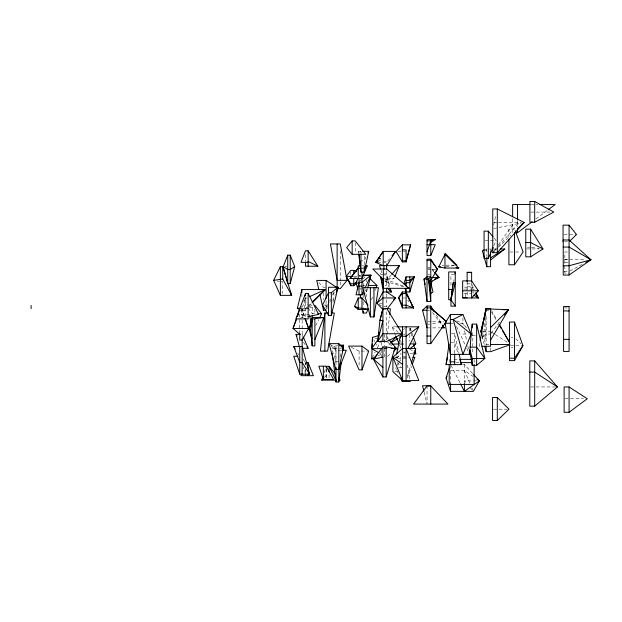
<?xml version="1.0" encoding="UTF-8"?>
<svg xmlns="http://www.w3.org/2000/svg" width="622" height="622" viewBox="0 0 622 622"><rect width="100%" height="100%" fill="white"/><g stroke="black" fill="none" stroke-linecap="round" stroke-linejoin="round"><path stroke-width="0.47" stroke-dasharray="3.11 2.33" d="M304.99 372.889L305.177 369.173M305.402 364.523L305.495 362.665L303.101 369.6M485.868 318.378L485.868 338.399L483.628 336.214L484.787 322.056M386.876 339.635L389.512 316.536M482.493 335.546L482.128 338.399L485.868 338.399M482.61 334.589L483.092 330.772M453.772 281.533L454.068 279.612M479.648 343.468L479.142 346.275L479.803 344.526M395.926 357.658L396.3 355.792M305.573 297.168L305.573 317.033L301.087 314.398L304.205 299.781M493.619 224.962L496.006 214.598M367.415 288.802L366.467 292.441L364.834 289.051M340.047 356.841L341.299 352.355M407.48 375.96L410.815 364.951M324.171 372.788L325.664 368.177M332.856 302.269L334.387 297.852M407.301 377.896L411.577 366.272M371.536 299.672L372.547 296.997M374.91 290.769L375.587 288.981M332.747 300.41L335.227 294.268M493.837 245.589L496.037 240.457L493.666 237.588M326.496 309.352L327.304 307.587M329.714 302.292L330.523 300.527M332.941 295.232L334.55 291.702M366.094 256.894L364.228 260.867L360.97 260.867M315.719 325.64L318.666 319.685M372.111 357.984L375.206 351.982M377.414 347.69L381.395 339.97L381.395 346.578M326.091 307.299L327.405 304.796M329.582 300.628L330.453 298.964M332.638 294.797L333.944 292.293M397.163 365.378L398.702 362.96M399.215 362.159L401.26 358.941M494.42 250.378L496.092 248.046M498.323 244.936L512.831 224.705M491.139 333.268L500.671 320.346M389.644 258.713L386.651 262.367L384.085 262.367M384.831 280.149L386.651 280.149L391.106 275.064M494.63 250.58L495.889 249.165M498.401 246.32L518.491 223.57M324.342 377.437L326.262 375.4M301.864 306.016L301.864 310.844L304.415 310.844L308.465 306.732M309.142 306.047L311.84 303.295M403.383 329.831L404.759 328.463M483.628 336.214L485.868 334.03L490.579 334.03M495.54 250.028L497.631 248.007M498.331 247.331L510.887 235.217M396.408 357.938L401.12 353.397M383.852 306.498L386.651 306.498L388.035 305.184M307.206 306.786L304.415 309.429L307.105 308.753M307.898 306.125L310.689 303.474M387.428 356.445L391.65 352.845M359.741 281.058L361.981 279.317M362.727 278.734L364.974 276.984M396.486 358.008L400.972 354.532M332.272 347.962L336.004 345.171L337.832 345.171M535.962 218.928L547.5 210.29M403.678 334.83L405.319 333.796M569.923 270.967L584.19 263.347M378.246 261.116L381.574 259.436M361.981 268.409L363.722 267.569M378.153 355.768L381.395 354.229L380.508 352.542M304.415 298.933L307.027 297.767M309.227 306.685L312.221 305.386L312.221 313.721L315.035 313.721M484.149 249.982L486.839 249.01L490.618 249.01L490.579 250.775M442.304 265.905L444.085 265.431M354.594 277.482L356.422 277.07M386.651 280.149L394.13 278.547L383.922 278.547M493.658 228.546L521.322 223.003M300.27 318.06L305.573 317.033M432.617 323.813L443.696 321.963M445.888 266.721L454.177 265.578M400.405 343.958L405.179 343.873M432.687 269.295L435.571 269.279L432.741 269.272M531.025 204.537L534.897 204.537M535.861 204.537L537.797 204.537M530.861 212.086L550.003 212.086M493.697 222.435L497.507 222.435M498.455 222.435L521.29 222.435M514.503 228.904L508.897 228.904L508.897 236.663M564.03 234.556L576.524 234.556M484.997 240.457L496.037 240.457M564.784 241.74L567.365 241.74M527.394 247.175L529.827 247.175M526.733 248.932L539.15 248.932M491.567 249.01L496.286 249.01M485.043 250.627L486.839 250.627M360.97 253.24L360.97 251.327L358.731 253.162L358.731 251.327L362.595 251.327M397.909 251.591L405.186 251.591M509.846 252.011L514.581 252.011M515.529 252.011L521.205 252.011M567.381 251.988L564.823 251.988L564.823 273.151L569.083 273.151M564.823 259.654L567.381 259.654M564.193 259.755L584.221 259.755M383.23 261.372L386.651 261.372L386.651 264.7M377.624 262.367L381.364 262.367M564.823 262.391L569.083 262.391M445.888 265.19L454.177 265.19M361.981 265.874L364.601 265.874M285.055 266.558L286.851 266.558M427.959 267.437L429.833 267.437M362.595 268.214L364.228 268.214M427.959 268.199L429.833 268.199M427.959 269.31L431.785 269.272M564.068 271.417L567.412 271.417M427.959 274.349L429.833 274.349M454.394 274.59L450.95 274.59L450.95 286.501M383.401 274.885L386.651 274.885L389.722 286.587M359.018 275.181L360.503 275.181M359.018 275.787L360.503 275.787M353.529 276.409L361.118 276.409M384.987 279.675L386.651 279.675L404.595 286.602M385.026 281.486L386.651 281.486L388.898 286.742M281.16 281.696L282.73 281.696L282.73 293.537M384.987 281.727L386.651 281.727L404.595 287.014M467.138 283.842L471.624 283.842L474.392 289.658M363.155 285.42L364.811 285.42M385.026 285.77L386.651 285.77M467.138 286.563L471.624 286.563L473.544 289.821M464.447 287.154L471.624 287.154L474.99 288.973M325.345 287.294L323.479 287.294L317.422 281.105M464.447 289.098L471.624 289.098L474.99 289.945M464.144 293.732L471.624 293.732M403.289 297.961L405.155 297.961M379.498 303.233L382.063 303.233M324.272 305.005L327.693 305.005M309.523 307.33L313.091 307.33M564.496 307.937L567.248 307.937M301.219 308.294L308.901 308.294M300.558 309.375L302.168 309.375L304.92 317.562M383.852 309.523L385.718 309.523M301.864 309.904L304.415 309.904M299.75 310.269L302.168 310.269L304.733 317.554M427.959 310.238L429.833 310.238M487.018 310.502L488.799 310.502M301.087 314.398L312.158 314.398M427.952 321.504L431.652 321.504M432.585 321.504L443.688 321.504M450.375 323.323L453.267 323.323M460.023 323.323L462.916 323.323L467.029 328.696M427.959 324.116L429.833 324.116M395.608 335.538L392 326.822L395.81 326.822M427.959 327.88L429.833 327.88M432.687 327.88L440.376 327.88M482.641 331.495L490.579 331.495M451.37 333.719L454.69 333.719L458.974 353.397M462.916 334.061L468.397 334.061M472.222 335.445L475.752 335.445M511.152 337.544L512.831 337.544M382.196 339.97L384.614 339.97L386.853 341.602M450.546 342.419L454.69 342.419L457.776 352.604M400.405 344.153L405.179 344.153M488.962 344.471L486.132 344.471L482.641 335.818M510.437 345.63L521.975 345.63M511.152 347.714L512.831 347.714M329.87 344.16L335.849 348.25L337.326 348.25M339.698 348.25L341.494 348.25M332.428 348.522L336.984 348.522M383.828 348.499L386.596 348.499M384.24 348.647L388.983 348.647M341.61 350.248L335.849 350.248L331.137 345.63M351.251 347.348L359.104 351.096L367.75 351.096M403.375 352.099L406.096 352.099M410.007 353.809L412.907 353.809M403.375 356.445L406.096 356.445M394.667 357.253L400.848 357.253M403.212 357.331L410.03 357.331M397.66 358.583L401.509 358.583M403.375 358.583L406.096 358.583M454.006 359.368L458.803 359.368M338.803 361.328L336.004 361.328L331.518 348.522M455.926 362.603L459.759 362.603M462.566 364.484L464.409 364.484L472.86 373.744M398.484 367.789L401.338 367.789M450.569 370.385L464.409 370.385L473.07 376.458M394.667 371.684L397.318 371.684M476.561 380.874L464.409 380.874L466.205 382.973M530.745 386.946L557.46 386.946M565.079 398.741L583.428 398.741M493.526 409.198L507.07 409.198M531.585 247.315L539.173 248.388M277.008 281.027L279.535 281.533M325.127 305.729L327.693 306.452M375.19 338.15L376.963 338.671M382.577 274.644L380.12 273.921L386.651 273.921L389.792 286.571M456.727 320.882L462.916 323.323L463.53 326.146M379.179 304.453L381.418 305.682M388.937 344.153L393.034 346.454M403.678 352.433L405.319 353.35M379.77 353.296L381.395 354.229M491.38 332.016L494.599 334.092M495.407 334.605L507.466 342.395M387.607 342.139L391.339 344.852M409.828 348.833L413.156 351.601M392 326.822L398.282 332.475M515.801 338.788L520.987 343.764M472.844 292.083L474.073 293.39M432.033 269.629L433.931 271.775M388.392 339.153L384.614 334.768L384.614 347.519M469.797 387.172L472.184 389.963M432.531 269.59L433.705 271.029M397.147 362.478L401.4 367.695M303.365 342.279L305.76 345.288M432.523 312.539L441.884 324.808M407.822 300.263L408.973 301.794M308.232 308.038L312.221 313.721M436.247 314.934L442.226 324.645M297.744 353.008L298.739 354.626M491.559 312.158L495.975 319.615M491.512 310.51L496.659 319.622M373.861 339.9L374.747 341.587M375.19 342.427L377.849 347.488M451.004 365.324L460.086 382.965M359.897 287.807L360.713 289.393M395.623 367.789L396.455 369.499M396.875 370.354L398.959 374.631M363.201 285.653L364.43 288.204M304.819 299.788L307.268 304.889M456.486 326.464L465.124 344.782M466.764 348.273L468.413 351.764M302.168 334.372L302.914 336.113M464.409 370.385L470.022 383.494M471.888 387.871L473.381 391.362M303.287 358.925L305.534 364.313M399.581 345.124L401.027 348.615M410.147 327.981L412.977 335.919M380.936 269.932L382.429 274.24M482.089 336.074L484.468 345.241M424.111 392.179L426.801 403.165M410.038 328.019L412.098 337.233M412.922 340.918L413.335 342.761M464.548 330.857L466.788 341.206M467.806 345.91L468.832 350.614M407.387 364.912L410.085 379.614M400.723 340.055L401.221 343.857M358.731 251.327L358.933 253.224M517.496 220.522L517.496 227.1M512.637 218.641L512.637 232.745M490.579 347.815L490.579 351.655M486.839 249.01L486.839 256.458M486.132 316.225L486.132 344.938M474.127 359.368L474.127 364.189M472.222 332.615L472.222 352.806M471.624 282.683L471.624 290.777M467.138 281.852L467.138 290.777M467.138 291.936L467.138 297.588M465.645 293.732L465.645 297.79M464.409 364.484L464.409 383.735M462.916 318.029L462.916 323.323M454.69 333.719L454.69 353.109M450.569 365.324L450.569 383.735M449.216 359.368L449.216 363.225M427.026 385.764L427.026 404.082M409.828 328.043L409.828 330.881M409.828 334.659L409.828 341.276M386.651 270.951L386.651 286.602M386.651 293.903L386.651 298.747M386.651 299.718L386.651 306.498M386.651 311.731L386.651 339.659M384.614 348.468L384.614 358.84M381.395 349.58L381.395 357.899M366.467 279.9L366.467 281.735M366.467 288.841L366.467 296.585M364.228 256.093L364.228 267.297M363.155 282.839L363.155 286.618M363.155 295.108L363.155 297.938M363.155 301.709L363.155 307.369M359.104 351.096L359.104 365.192M355.255 242.813L355.255 253.364M350.715 272.102L350.715 274.683M340.296 250.759L340.296 280.887M340.296 281.859L340.296 285.739M336.004 345.171L336.004 366.35M335.849 348.25L335.849 362.766M329.085 374.631L329.085 378.316M326.262 369.056L326.262 378.316M326.091 300.62L326.091 308.318M326.091 369.017L326.091 377.523M323.479 293.009L323.479 299.718M314.88 309.204L314.88 314.001M305.495 254.67L305.495 261.434M305.495 362.665L305.495 364.523M305.495 369.173L305.495 372.889M304.415 299.89L304.415 310.844M302.168 309.375L302.168 339.083M301.864 293.444L301.864 298.28M299.75 314.102L299.75 334.255"/><path stroke-width="0.93" d="M374.327 358.84L371.676 358.84L372.267 343.904M372.376 341.105L372.531 337.373L378.736 335.553M469.641 354.377L471.142 334.061L462.916 314.499L450.375 314.499L445.134 323.269L450.375 354.377L469.641 354.377L469.237 352.495M372.531 337.373L371.676 348.647L378.961 352.837M485.331 315.447L485.479 313.558M485.634 311.676L485.868 308.839L508.524 309.702L490.579 340.148M455.25 306.141L455.25 271.931L448.711 271.931L448.711 299.781L450.95 299.781L455.25 282.785L453.22 282.785L450.95 299.781L455.25 306.141L450.95 306.141L450.95 299.454M386.651 308.38L402.356 333.719L386.651 341.556L377.686 341.556L379.925 320.524L382.919 308.38L390.391 308.839L389.73 314.615M327.716 313.006L324.886 313.006L320.4 351.111L327.592 351.111L334.317 313.006L331.487 313.006M332.164 353.304L336.004 381.978L338.803 381.978L341.105 363.1M342.598 350.831L343.29 345.171L339.651 345.171M484.662 318.378L485.868 308.839L485.868 311.746M470.605 336.588L472.222 324.116L476.639 324.116L484.857 358.459L476.639 365.339L472.222 365.339L469.867 350.971M453.22 282.785L450.95 299.781L451.549 295.94M314.88 319.125L314.88 345.863L312.143 345.863L310.642 329.994L312.143 319.125L323.852 317.492L314.88 339.612M365.013 266.48L364.228 272.148L360.97 272.148L358.84 254.11M459.176 354.33L461.423 364.64L446.06 364.64L449.045 344.028M373.946 316.909L378.433 287.691L362.883 287.691L370.354 316.909L373.946 316.909L373.946 287.691M451.844 294.019L452.435 290.179M454.954 273.851L455.25 271.931M402.356 333.719L382.919 333.719L377.686 341.556L378.433 336.883M378.876 334.076L379.179 332.21M382.468 311.645L382.763 309.779M480.153 340.662L485.868 308.839M342.395 349.789L343.29 345.171L341.05 346.851M396.673 353.934L400.226 336.253L406.096 336.253L418.8 326.822L396.758 326.822M446.06 364.64L447.552 357.238M338.803 369.515L343.29 348.25L338.803 343.647L329.124 343.647L335.849 369.515L338.803 369.515L346.283 350.248L342.489 350.248M304.982 296.126L305.573 293.39L308.147 293.39L318.62 314.398L308.147 316.652M362.595 251.327L368.714 251.327L364.228 272.148L364.228 268.999M430.968 285.311L431.987 280.934M331.324 315.416L338.057 287.255L328.548 287.255L328.548 315.416L331.324 315.416L331.324 292.768L338.057 287.255L336.222 292.558M299.617 309.569L297.378 308.294L301.864 289.572L325.345 289.572L312.516 302.611M377.686 341.556L382.919 320.524L379.925 320.524L382.919 308.839M484.763 315.976L480.899 331.495L481.848 335.157M367.649 287.9L370.953 275.181L362.883 275.181M287.729 255.168L287.729 283.632L290.21 283.632L294.696 266.558L290.21 255.168L287.729 255.168L283.259 266.558L287.496 282.73M406.096 261.885L410.582 244.843L402.356 244.843L396.09 251.591L402.356 261.885L406.096 261.885L406.096 249.912L402.356 249.912M342.543 347.869L343.29 345.171M410.582 244.843L406.096 260.805L402.356 260.805M312.143 319.125L309.15 329.365L311.871 338.679M405.093 288.32L406.096 291.982L413.568 307.921L402.356 307.921L398.616 297.674L402.356 291.982L409.828 291.982L414.314 276.883L406.096 276.883L403.849 283.733L406.096 283.733M411.367 363.116L415.815 348.437L402.621 348.437L392.894 357.253L392.894 371.684L402.621 380.555L418.8 380.555L406.096 348.437M386.161 376.955L394.877 348.499L386.161 346.936L382.911 346.936L373.402 359.081L382.911 376.955L386.161 376.955L386.161 346.936M336.564 380.159L321.776 380.159L322.973 376.473M473.513 374.46L479.368 380.874L473.381 391.362L450.569 391.362L446.083 378.044L449.372 368.1M427.026 251.824L430.766 240.862L435.252 239.61L430.766 242.37M301.608 373.939L301.009 375.672L313.387 375.672L308.147 362.665L306.382 362.665M296.546 318.472L293.024 328.486L299.75 334.255M297.192 316.652L299.431 310.285M361.981 369.896L368.714 351.096L361.981 346.096L348.631 346.096L359.104 369.896L361.981 369.896L361.981 346.096M412.238 364.484L414.874 357.331L412.938 357.331M296.391 319.374L293.024 328.486L308.582 328.486L305.223 318.472M297.394 316.645L298.404 313.908M357.93 289.051L356.033 283.111L357.689 278.703M367.82 309.468L366.467 313.037L363.155 313.037L362.54 309.227M375.921 288.095L376.932 285.42L369.958 278.672M336.642 290.762L338.057 287.255M469.968 332.529L471.142 334.061L462.916 354.377L453.197 319.483L450.375 319.483M394.83 276.821L399.363 265.625L379.436 265.625L380.633 269.069M435.252 239.61L427.026 239.61L427.026 255.572L430.766 255.572L435.252 244.671L427.026 244.671M365.472 265.874L367.213 265.874L361.981 278.5L350.03 278.5L358.249 267.748M493.075 236.873L488.332 231.143L484.072 231.143L484.072 258.418L488.332 258.418L493.106 247.299M368.815 309.523L358.241 309.523L354.571 306.374L358.241 297.961L361.981 297.961L368.053 305.184M363.932 290.536L361.981 294.805L356.033 294.805L359.018 282.302L361.981 282.302L370.953 275.181L362.883 275.725M365.098 287.978L370.953 275.181M367.96 252.921L368.714 251.327M273.649 280.351L280.374 266.628L282.73 266.628L291.702 295.357L280.374 295.357L273.649 280.351L282.73 279.014L291.702 295.357L290.645 293.747M319.926 317.127L321.605 313.721L314.88 305.386M438.751 266.846L444.971 254.375L458.803 268.043L444.971 268.043L438.751 266.846L440.524 266.846M407.791 348.732L418.8 326.822M382.919 309.523L376.932 303.233L382.919 291.967L391.137 291.99L390.243 288.375L391.137 291.99L387.296 288.103M514.503 360.62L522.931 345.63L514.503 322.064L509.472 322.064L509.472 360.62L514.503 360.62L514.503 322.064M446.083 378.044L446.985 376.512M430.766 280.359L437.491 269.272L430.766 259.203L427.026 259.203L427.026 301.46L430.766 301.46L430.766 259.203M377.624 262.367L375.758 262.367L383.23 251.405L383.23 265.672L375.758 262.367L383.23 251.405L395.623 251.405L386.651 265.672M413.319 278.407L414.314 276.883L409.828 280.359L406.096 280.359M522.931 345.63L514.503 358.21L509.472 358.21M508.897 239.571L508.897 264.785L514.503 264.785L523.102 252.011L515.164 230.676M378.689 338.625L371.676 348.647L381.395 348.647M434.257 311.7L430.766 306.04L427.026 306.04L427.026 343.624L430.766 343.624L446.464 321.504L430.766 307.921L427.026 307.921M504.597 315.02L508.524 309.702L502.856 309.702M414.314 276.883L409.828 282.691L406.096 282.691M387.218 308.8L395.623 297.961L386.651 291.967L386.651 288.359M347.029 280.343L337.132 280.343L330.406 243.956L340.296 243.956L347.029 280.343L340.296 288.655L337.132 288.655M352.161 240.901L346.679 247.61L352.161 254.32L365.72 254.32L355.255 240.901L352.161 240.901L352.161 254.32M350.03 278.5L358.249 268.409L361.048 268.409M392.039 255.79L395.623 251.405M391.736 274.341L399.363 265.625M435.657 271.347L437.491 269.272L430.766 260.268L427.026 260.268M497.305 252.719L524.152 222.435L497.305 208.945L492.748 208.945L492.748 252.719L497.305 252.719L497.305 208.945M382.911 367.384L373.402 359.081L377.204 354.851M475.978 292.985L478.349 297.969L462.651 297.969L462.651 280.895L471.624 280.895L478.349 290.793L471.624 297.969L471.624 290.793M321.776 380.159L323.059 378.798M425.16 284.479L424.041 279.06L428.527 279.06L430.766 276.751L427.026 276.751L424.041 279.06L427.026 301.46M490.579 327.561L508.524 309.702M391.005 342.108L396.502 336.65M497.305 420.534L509.006 409.198L497.305 397.512L492.562 397.512L492.562 420.534L497.305 420.534L497.305 397.512M492.748 252.719L494.14 251.374M517.17 229.16L524.152 222.435M569.76 241.087L576.524 234.556L569.083 225.156L563.066 225.156L563.066 241.74M393.555 299.936L395.623 297.961L382.919 297.961L376.932 303.233M312.088 302.152L325.345 289.572L309.647 296.593M427.026 327.88L422.54 310.238L427.026 306.04M393.765 351.049L396.579 348.647L389.022 339.884M534.695 406.15L557.46 386.946L534.695 360.908L529.796 360.908L529.796 406.15L534.695 406.15L534.695 360.908M409.828 348.833L415.815 343.857L413.296 336.805M356.32 271.666L353.755 270.376L350.715 270.376L346.229 276.409L350.715 285.716L353.755 285.716L356.748 283.391M490.579 259.973L504.784 249.01L500.049 249.01M515.552 232.745L517.496 232.745L532.113 221.805M548.27 209.715L555.197 204.537L539.725 204.537M569.083 412.285L587.292 398.741L569.083 386.97L564.115 386.97L564.115 412.285L569.083 412.285L569.083 386.97M569.083 275.056L590.9 259.755L569.083 239.991L563.237 239.991L563.237 275.056L569.083 275.056L569.083 225.156M460.521 383.805L464.409 391.362L479.368 380.874L477.004 379.218M294.696 266.558L290.21 269.544L287.729 269.544L283.259 266.558M530.636 256.808L542.967 248.932L530.636 229.16L525.777 229.16L525.777 256.808L530.636 256.808L530.636 229.16M390.577 343.119L397.948 338.461M490.579 257.858L504.784 249.01M356.95 281.859L353.755 283.834L350.715 283.834L346.229 276.409L352.814 276.409M585.862 262.445L590.9 259.755L569.083 247.058L563.237 247.058M534.695 222.225L553.829 212.086L534.695 201.466L529.905 201.466L529.905 222.225L534.695 222.225L534.695 201.466M364.974 293.226L361.981 294.805L361.981 272.078M430.766 281.805L438.992 277.505L434.879 272.467M462.916 314.499L453.197 319.483L471.142 334.061M375.758 262.367L378.246 261.116M364.601 267.141L367.213 265.874M371.676 358.84L375.727 356.919M484.149 249.982L482.353 250.627L486.839 266.706L490.579 266.706L490.579 251.661M434.42 279.154L438.992 277.505L434.56 272.498M509.768 344.798L490.579 351.655L486.132 351.655L484.701 346.159M590.9 259.755L569.083 265.773L563.237 265.773M373.402 359.081L382.911 357.16M391.806 344.106L399.448 343.974M530.061 204.537L512.637 204.537L512.637 216.759M427.026 240.862L430.766 240.862M525.777 242.549L530.636 242.549L542.967 248.932M305.495 262.375L305.495 266.224L317.873 266.224L308.147 250.814L305.495 250.814L301.009 262.328L308.147 262.328M378.744 258.604L380.54 258.604M360.115 265.874L358.249 265.874L358.249 278.5M467.138 272.436L471.624 272.436M431.684 277.505L438.992 277.505M336.564 287.294L326.091 280.421L316.746 280.421L318.853 289.735M356.033 283.111L359.018 283.111M368.372 285.42L376.932 285.42M359.018 286.12L361.981 286.12M448.711 289.432L451.984 289.432M462.651 290.793L478.349 290.793M331.324 292.768L328.548 292.768L322.561 305.005L328.548 315.416M462.651 297.79L467.138 297.79M368.17 308.94L358.241 307.921L354.571 306.374M297.378 308.294L300.255 308.294M319.902 294.393L323.479 310.238L326.091 310.238M422.54 310.238L427.026 310.238M563.579 310.946L569.083 310.946M317.85 313.721L321.605 313.721M323.852 317.492L312.143 317.492L309.15 329.365L310.642 329.994M445.134 323.269L450.375 323.269M441.34 327.88L444.225 327.88L442.732 325.454M299.291 346.438L296.056 334.372L300.418 334.372M427.026 336.059L430.766 336.059M563.579 339.355L569.083 339.355M410.007 343.857L415.815 343.857M490.851 344.471L509.745 344.471M482.003 346.275L490.579 346.275L490.579 308.839L486.132 308.854L480.899 331.495L481.591 333.221M308.147 370.588L309.647 374.18L302.168 362.401L299.742 362.401L293.755 346.547L302.168 346.547L309.647 374.18L299.742 374.18L293.755 356.235L298.031 356.235M470.162 347.138L476.639 347.138L484.857 358.459L472.222 358.459L469.921 349.751M302.168 348.297L308.147 348.297L303.287 336.976M391.199 348.499L394.877 348.499M393.726 348.647L396.579 348.647L394.332 347.022M413.879 353.809L415.815 353.809L414.991 350.124M459.759 359.368L472.215 359.368M450.546 361.841L454.69 361.841M460.715 362.603L472.215 362.603M529.796 372.088L534.695 372.088L557.46 386.946M323.362 379.412L333.571 379.412L326.091 366.179L318.876 366.179L323.362 379.412L323.362 366.179M338.43 380.159L340.296 380.159L338.531 377.974M400.622 378.052L402.286 381.473L410.427 381.473M430.766 385.764L422.54 385.764L423.885 391.261M430.766 385.959L427.026 385.959L413.568 404.082L447.964 404.082L430.766 385.959L430.766 404.082M456.035 267.802L458.803 268.043M407.293 287.799L409.082 288.328L386.651 269.015L372.858 269.015L383.323 279.675M413.568 307.921L406.096 305.184L402.356 305.184L398.616 297.674L402.356 293.514L406.096 293.514L413.568 307.921L411.842 305.62M407.293 287.636L409.082 288.328L383.323 288.328L383.323 269.015M308.147 261.434L317.873 266.224M396.307 348.297L397.948 349.214M473.863 295.147L478.349 297.969L475.465 293.079M402.621 364.492L392.894 357.253L402.621 380.555L402.621 348.437M413.817 352.153L415.815 353.809M430.766 308.38L446.464 321.504M400.374 334.364L402.465 336.253M456.937 265.19L444.971 253.208L444.971 268.043M476.514 296.01L478.349 297.969M335.577 374.335L329.085 366.335L326.262 366.335L326.262 368.177M306.957 346.788L308.147 348.297M442.467 325.578L444.225 327.88M428.527 279.06L430.766 282.691L433.013 291.982L430.766 293.514L428.527 279.06L430.766 301.46M293.755 346.547L295.256 348.973M498.914 324.583L501.371 328.727M502.351 330.383L509.216 341.983M296.056 334.372L296.989 335.966M499.466 324.591L509.752 342.815M335.771 380.159L329.085 366.335L329.085 371.863M381.939 278.127L383.401 281.486M389.644 288.491L391.137 291.99M395.973 336.409L398.857 343.383M305.052 318.464L308.582 328.486L302.168 340.032L299.75 340.032L299.75 333.408M460.016 360.014L461.423 364.64M380.773 276.627L383.401 287.45M413.747 344.604L414.579 348.289M309.569 315.517L311.404 323.704M380.633 276.774L383.401 291.99L383.401 278.656M360.216 294.945L360.682 297.798M400.226 336.253L400.475 338.15M359.034 254.165L360.97 272.148L360.97 254.165M517.496 204.537L517.496 219.582M517.496 228.982L517.496 232.745M514.503 232.783L514.503 264.785M488.332 231.143L488.332 258.418M486.839 257.391L486.839 266.706M486.132 346.267L486.132 351.655M476.639 324.116L476.639 365.339M474.127 364.5L474.127 384.427L449.216 384.427L449.216 364.189M472.222 324.116L472.222 327.895M472.222 358.459L472.222 365.339M471.624 281.914L471.624 272.28L467.138 272.28L467.138 281.914M464.409 383.681L464.409 391.362M454.69 354.081L454.69 364.64M450.546 352.138L450.546 364.64M450.569 383.681L450.569 391.362M450.375 314.499L450.375 354.377M430.766 239.61L430.766 255.572M430.766 306.04L430.766 343.624M409.828 276.883L409.828 291.982M406.096 276.883L406.096 286.408M406.096 288.266L406.096 307.921M406.096 326.822L406.096 380.555M402.465 326.822L402.465 348.872M402.356 244.843L402.356 261.885M402.356 291.982L402.356 307.921M402.286 379.544L402.286 381.473M386.651 264.7L386.651 269.497M383.922 265.625L383.922 269.497M382.919 291.967L382.919 341.556M382.911 346.936L382.911 376.955M370.354 287.691L370.354 316.909M363.155 311.148L363.155 313.037M361.981 297.961L361.981 307.921M359.018 278.578L359.018 294.805M358.241 297.961L358.241 309.523M353.755 270.376L353.755 273.82M353.755 278.267L353.755 285.716M350.715 283.834L350.715 285.716M338.803 343.647L338.803 381.978M337.132 243.956L337.132 287.737M336.004 367.897L336.004 381.978M335.849 367.586L335.849 369.515M326.091 280.421L326.091 298.692M324.886 313.006L324.886 351.111M323.479 307.369L323.479 310.238M312.221 315.541L312.143 345.863M308.147 250.814L308.147 266.224M308.147 293.39L308.147 318.915L295.854 318.915L305.573 293.39L305.573 295.279M308.147 362.665L308.147 369.173M308.147 373.814L308.147 375.672M305.495 373.814L305.495 375.672M302.168 339.013L302.168 374.18M301.864 289.572L301.864 292.472M299.742 346.547L299.742 374.18M290.21 255.168L290.21 283.632M282.73 266.628L282.73 279.014M280.374 266.628L280.374 295.357M31.1 305.449L31.1 308.722M569.083 306.498L563.579 306.498L563.579 351.43L569.083 351.43L569.083 306.498"/></g></svg>
